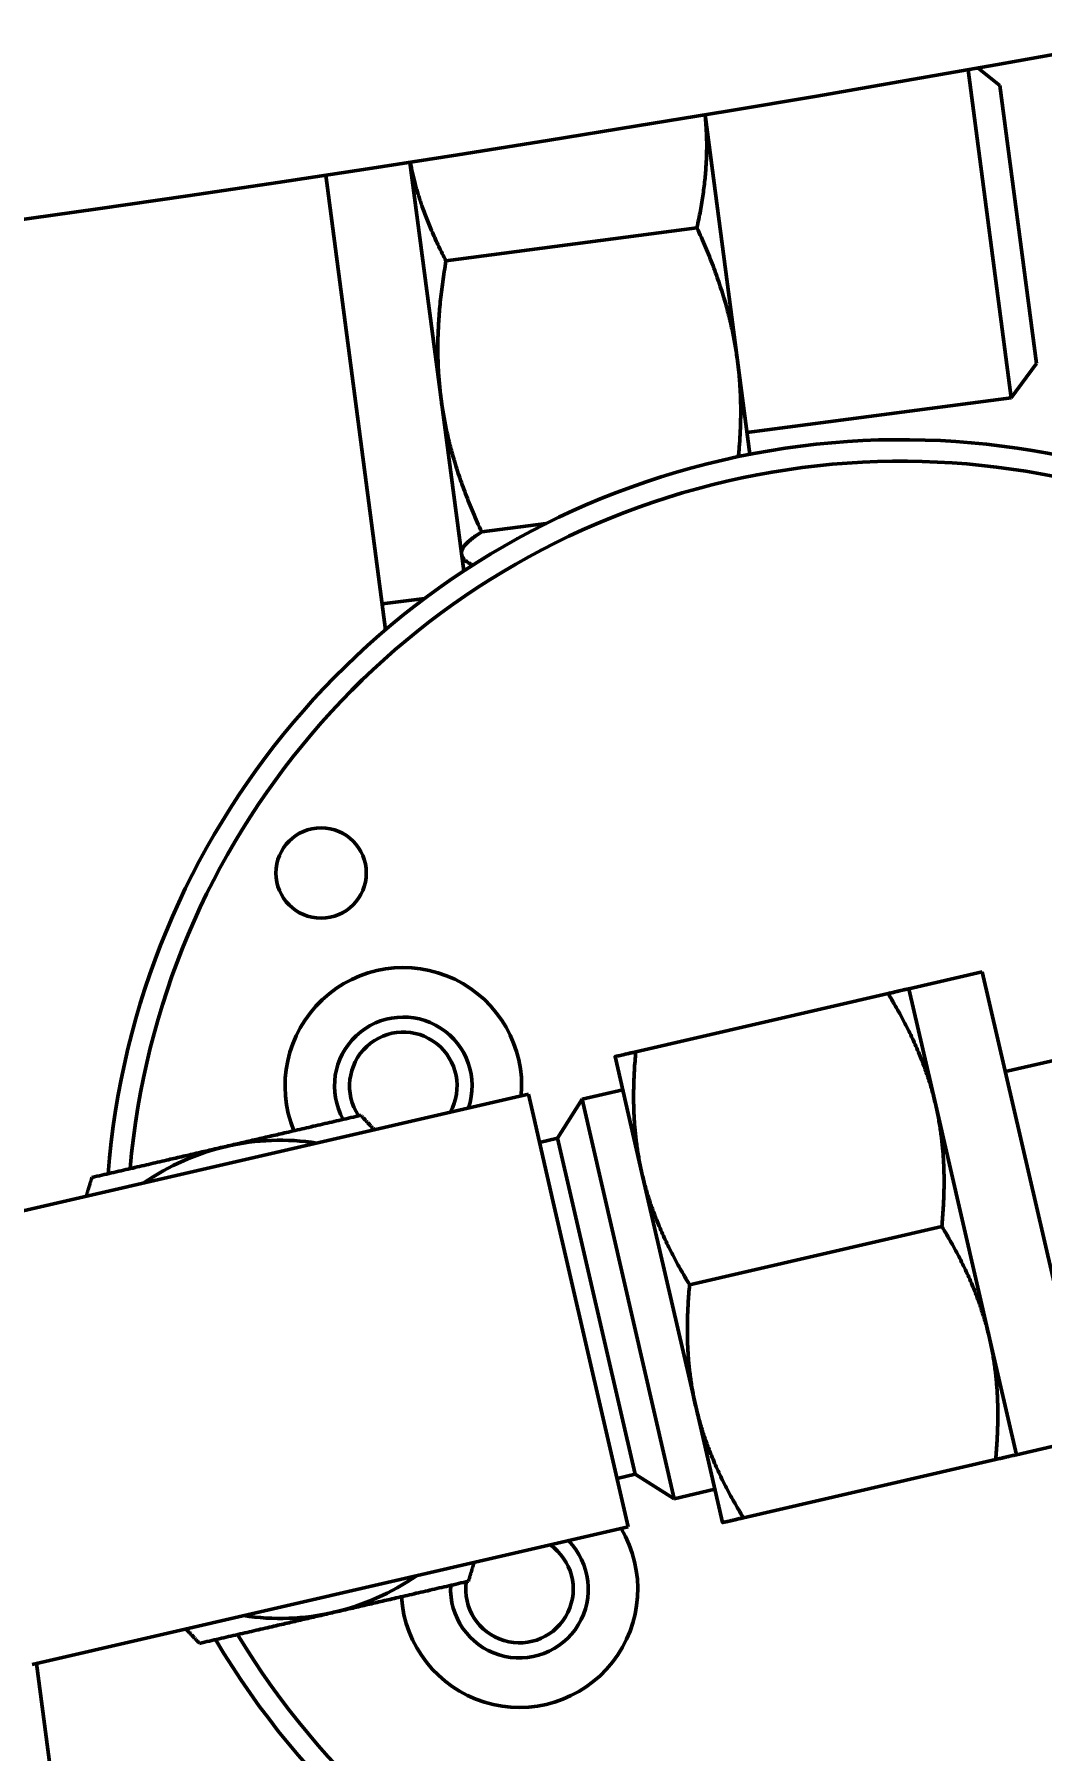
# Model space of a CAD drawing. Header units: inches. Extents: x 11 to 1621, y 11 to 1332.
# Drawn here: x 1254.264 to 1256.108, y 305.446 to 308.587 of the extents above; entities that cross this region are included whole.
import ezdxf

# ---------------------------------------------------------------- set-up
doc = ezdxf.new("R2010")
doc.units = ezdxf.units.IN
doc.header["$LTSCALE"] = 48
doc.header["$MEASUREMENT"] = 0
doc.layers.add('Dimension (ANSI)', color=7, linetype='Continuous', lineweight=25)
doc.layers.add('Visible (ANSI)', color=7, linetype='Continuous', lineweight=50)
doc.styles.add('Dimension Text', font='tahoma.ttf')
doc.dimstyles.new('ELC FT', dxfattribs={"dimscale": 48, "dimtxt": 0.12, "dimasz": 0.098425, "dimexe": 0.05, "dimexo": 0.1, "dimgap": 0.031496, "dimtad": 1, "dimdec": 5, "dimzin": 3, "dimdsep": 46, "dimlunit": 4, "dimtxsty": 'Dimension Text', "dimcen": 0.09, "dimdle": 0.5, "dimclrd": 5, "dimclre": 5, "dimclrt": 256, "dimadec": 1, "dimazin": 3, "dimtfac": 0.833333, "dimtofl": 0, "dimtmove": 0, "dimatfit": 3, "dimfxl": 0, "dimfrac": 2, "dimtolj": 1, "dimtzin": 0, "dimlwd": 25, "dimlwe": 25, "dimarcsym": 0})

# ---------------------------------------------------------------- blocks, each defined once
blk = doc.blocks.new('*D39')
at = {"layer": 'Defpoints', "color": 0, "linetype": 'Continuous', "transparency": 16777216}
for p in [(1445.072, 324.1902), (1247.197, 313.6302), (1445.072, 253.6927)]:
    blk.add_point(p, dxfattribs=at)
at = {"layer": 'Dimension (ANSI)', "color": 5, "linetype": 'Continuous', "lineweight": 25, "transparency": 16777216}
for p, q in [((1445.072, 319.3902), (1445.072, 251.2927)), ((1247.197, 308.8302), (1247.197, 251.2927)), ((1251.9214, 253.6927), (1440.3476, 253.6927))]:
    blk.add_line(p, q, dxfattribs=at)
at = {"layer": 'Dimension (ANSI)', "color": 5, "linetype": 'Continuous', "transparency": 16777216}
for points in [[(1251.9214, 254.4801), (1251.9214, 252.9053), (1247.197, 253.6927)], [(1440.3476, 254.4801), (1440.3476, 252.9053), (1445.072, 253.6927)]]:
    blk.add_solid(points, dxfattribs=at)
at = {"layer": 'Dimension (ANSI)', "linetype": 'Continuous', "lineweight": 25, "transparency": 16777216, "insert": (1346.1345, 258.8408), "char_height": 5.76, "attachment_point": 5, "style": 'Dimension Text'}
blk.add_mtext('\\A1;16\'-5 7/8"', dxfattribs=at)

msp = doc.modelspace()

# ---------------------------------------------------------------- linework, layer by layer
at = {"layer": 'Visible (ANSI)'}
for p, q in [((1256.052274, 307.921873), (1255.973297, 308.521766)), ((1256.031613, 308.493297), (1255.991583, 308.524989)), ((1256.031613, 308.493297), (1256.098634, 307.984226)), ((1255.551187, 307.990073), (1255.492026, 308.439442)), ((1254.907003, 307.497245), (1254.797496, 308.329033)), ((1254.951726, 308.352697), (1255.050196, 307.604744)), ((1255.477003, 308.232631), (1255.017744, 308.172168)), ((1255.573811, 307.818226), (1255.551187, 307.990073)), ((1256.098634, 307.984226), (1256.052274, 307.921873)), ((1255.56855, 307.858189), (1256.052274, 307.921873)), ((1255.201049, 307.691652), (1255.083051, 307.676117)), ((1255.046657, 307.631631), (1255.049501, 307.627923)), ((1254.900802, 307.544346), (1254.978847, 307.554621)), ((1255.999434, 306.871408), (1255.864971, 306.840364)), ((1255.999434, 306.871408), (1256.196266, 306.018834)), ((1255.365193, 306.724982), (1255.826896, 306.831574)), ((1255.914179, 306.627221), (1255.864971, 306.840364)), ((1255.327119, 306.716191), (1255.376327, 306.503048)), ((1256.041612, 306.688713), (1256.159706, 306.715977)), ((1254.077211, 306.395556), (1255.168505, 306.647501)), ((1255.168505, 306.647501), (1255.177644, 306.607917)), ((1255.22206, 306.566676), (1255.266687, 306.638096)), ((1255.341178, 306.655293), (1255.266687, 306.638096)), ((1255.266687, 306.638096), (1255.435401, 305.907318)), ((1255.214199, 306.449582), (1255.177644, 306.607917)), ((1256.012595, 306.200934), (1255.914179, 306.627221)), ((1255.22206, 306.566676), (1255.188931, 306.559028)), ((1255.22206, 306.566676), (1255.363981, 305.951946)), ((1255.376327, 306.503048), (1255.474743, 306.076761)), ((1255.214199, 306.449582), (1255.305585, 306.053744)), ((1255.463609, 306.298695), (1255.925313, 306.405287)), ((1256.061803, 305.987791), (1256.012595, 306.200934)), ((1255.474743, 306.076761), (1255.523951, 305.863618)), ((1255.34214, 305.895409), (1255.305585, 306.053744)), ((1256.196266, 306.018834), (1256.061803, 305.987791)), ((1255.562025, 305.872408), (1256.023729, 305.979)), ((1255.363981, 305.951946), (1255.330853, 305.944298)), ((1255.363981, 305.951946), (1255.435401, 305.907318)), ((1255.509891, 305.924516), (1255.435401, 305.907318)), ((1255.34214, 305.895409), (1255.351278, 305.855825)), ((1254.259984, 305.60388), (1255.351278, 305.855825)), ((1254.358358, 304.922677), (1254.268419, 305.605827))]:
    msp.add_line(p, q, dxfattribs=at)
msp.add_circle((1254.78911, 307.052102), 0.082677, dxfattribs=at)
for centre, radius, start, end in [((1247.196979, 358.380235), 50.625, 270.4164882, 294.5628914), ((1255.851501, 306.388247), 1.456693, 32.745198, 175.522104), ((1255.851501, 306.388247), 1.417323, 33.317508, 175.020267), ((1254.939643, 306.662596), 0.216535, 355.200812, 202.286055), ((1254.939643, 306.662596), 0.125984, 341.305456, 209.101735), ((1254.939643, 306.662596), 0.098425, 330.73969, 213.793444), ((1254.714245, 306.12569), 0.4375, 103, 124.786789), ((1254.714245, 306.12569), 0.4375, 81.213211, 103), ((1255.851501, 306.388247), 1.456693, 210.477896, 353.254802), ((1255.851501, 306.388247), 1.417323, 210.979733, 352.682492), ((1255.152196, 305.741931), 0.216535, 183.713945, 30.799188), ((1255.152196, 305.741931), 0.125984, 176.898265, 44.694544), ((1255.152196, 305.741931), 0.098425, 172.206556, 55.26031), ((1254.714245, 306.12569), 0.4375, 283, 304.786789), ((1254.714245, 306.12569), 0.4375, 261.213211, 283)]:
    msp.add_arc(centre, radius, start, end, dxfattribs=at)
for points, weights in [([(1255.477003, 308.232631), (1255.502052, 308.34567), (1255.491893, 308.43942)], [1, 1.03579670718, 1.00407085699]), ([(1254.952441, 308.352808), (1254.96841, 308.26696), (1255.017744, 308.172168)], [1.00869312008, 1.03294773657, 1]), ([(1255.551187, 307.990073), (1255.536032, 308.105182), (1255.477003, 308.232631)], [1, 1.0379548493, 1]), ([(1255.017744, 308.172168), (1254.993712, 308.033784), (1255.008867, 307.918675)], [1, 1.0379548493, 1]), ([(1255.552983, 307.814024), (1255.562164, 307.906696), (1255.551187, 307.990073)], [1.01540839217, 1.02720731195, 1]), ([(1255.008867, 307.918675), (1255.024021, 307.803566), (1255.083051, 307.676117)], [1, 1.0379548493, 1]), ([(1255.083051, 307.676117), (1255.043992, 307.651871), (1255.046133, 307.635609)], [1, 1.0379548493, 1]), ([(1255.046133, 307.635609), (1255.047561, 307.624758), (1255.06681, 307.615526)], [1, 1.02500667848, 1.01706189067]), ([(1255.826896, 306.831574), (1255.864971, 306.840364), (1255.864971, 306.840364)], [1, 1.0379548493, 1]), ([(1255.914179, 306.627221), (1255.891341, 306.726141), (1255.826896, 306.831574)], [1, 1.0379548493, 1]), ([(1255.327119, 306.716191), (1255.327119, 306.716191), (1255.365193, 306.724982)], [1, 1.0379548493, 1]), ([(1255.365193, 306.724982), (1255.353489, 306.601968), (1255.376327, 306.503048)], [1, 1.0379548493, 1]), ([(1254.615828, 306.551977), (1254.730052, 306.578348), (1254.861945, 306.608798)], [1, 1.0379548493, 1]), ([(1254.861945, 306.608798), (1254.874461, 306.595376), (1254.886555, 306.582407)], [1, 1.00498223303, 1.00865645687]), ([(1255.925313, 306.405287), (1255.937016, 306.528301), (1255.914179, 306.627221)], [1, 1.0379548493, 1]), ([(1254.369712, 306.495157), (1254.501605, 306.525607), (1254.615828, 306.551977)], [1, 1.0379548493, 1]), ([(1254.359162, 306.460649), (1254.364346, 306.477607), (1254.369712, 306.495157)], [1.00865645687, 1.00498223303, 1]), ([(1255.376327, 306.503048), (1255.399164, 306.404128), (1255.463609, 306.298695)], [1, 1.0379548493, 1]), ([(1256.012595, 306.200934), (1255.989757, 306.299854), (1255.925313, 306.405287)], [1, 1.0379548493, 1]), ([(1255.463609, 306.298695), (1255.451905, 306.175681), (1255.474743, 306.076761)], [1, 1.0379548493, 1]), ([(1256.023729, 305.979), (1256.035433, 306.102014), (1256.012595, 306.200934)], [1, 1.0379548493, 1]), ([(1255.474743, 306.076761), (1255.49758, 305.977841), (1255.562025, 305.872408)], [1, 1.0379548493, 1]), ([(1256.061803, 305.987791), (1256.061803, 305.987791), (1256.023729, 305.979)], [1, 1.0379548493, 1]), ([(1255.562025, 305.872408), (1255.523951, 305.863618), (1255.523951, 305.863618)], [1, 1.0379548493, 1]), ([(1255.069328, 305.790732), (1255.064143, 305.773774), (1255.058777, 305.756224)], [1.00865645687, 1.00498223303, 1]), ([(1255.058777, 305.756224), (1254.926884, 305.725774), (1254.812661, 305.699403)], [1, 1.0379548493, 1]), ([(1254.812661, 305.699403), (1254.698437, 305.673033), (1254.566544, 305.642583)], [1, 1.0379548493, 1]), ([(1254.566544, 305.642583), (1254.554028, 305.656004), (1254.541934, 305.668973)], [1, 1.00498223303, 1.00865645687])]:
    msp.add_rational_spline(points, weights, degree=2, dxfattribs=at)

# ---------------------------------------------------------------- dimensions: what is measured, and where the dimension line sits
at = {"layer": 'Dimension (ANSI)', "color": 5, "linetype": 'Continuous', "lineweight": 25, "true_color": 0x0000ff}
dim = msp.add_linear_dim(base=(1445.071979, 253.692735), p1=(1247.196979, 313.630235), p2=(1445.071979, 324.190163), angle=180, dimstyle='ELC FT', override={"dimgap": 0.031496, "dimdec": 5, "dimlfac": 1, "dimtol": 0, "dimlim": 0, "dimtp": 0, "dimtm": 0, "dimtdec": 2, "dimatfit": 1}, dxfattribs=at)
dim.commit()
dim.dimension.update_dxf_attribs({"geometry": '*D39', "text_midpoint": (1346.134479, 253.692735), "dimtype": 160})

doc.saveas('drawing.dxf')
